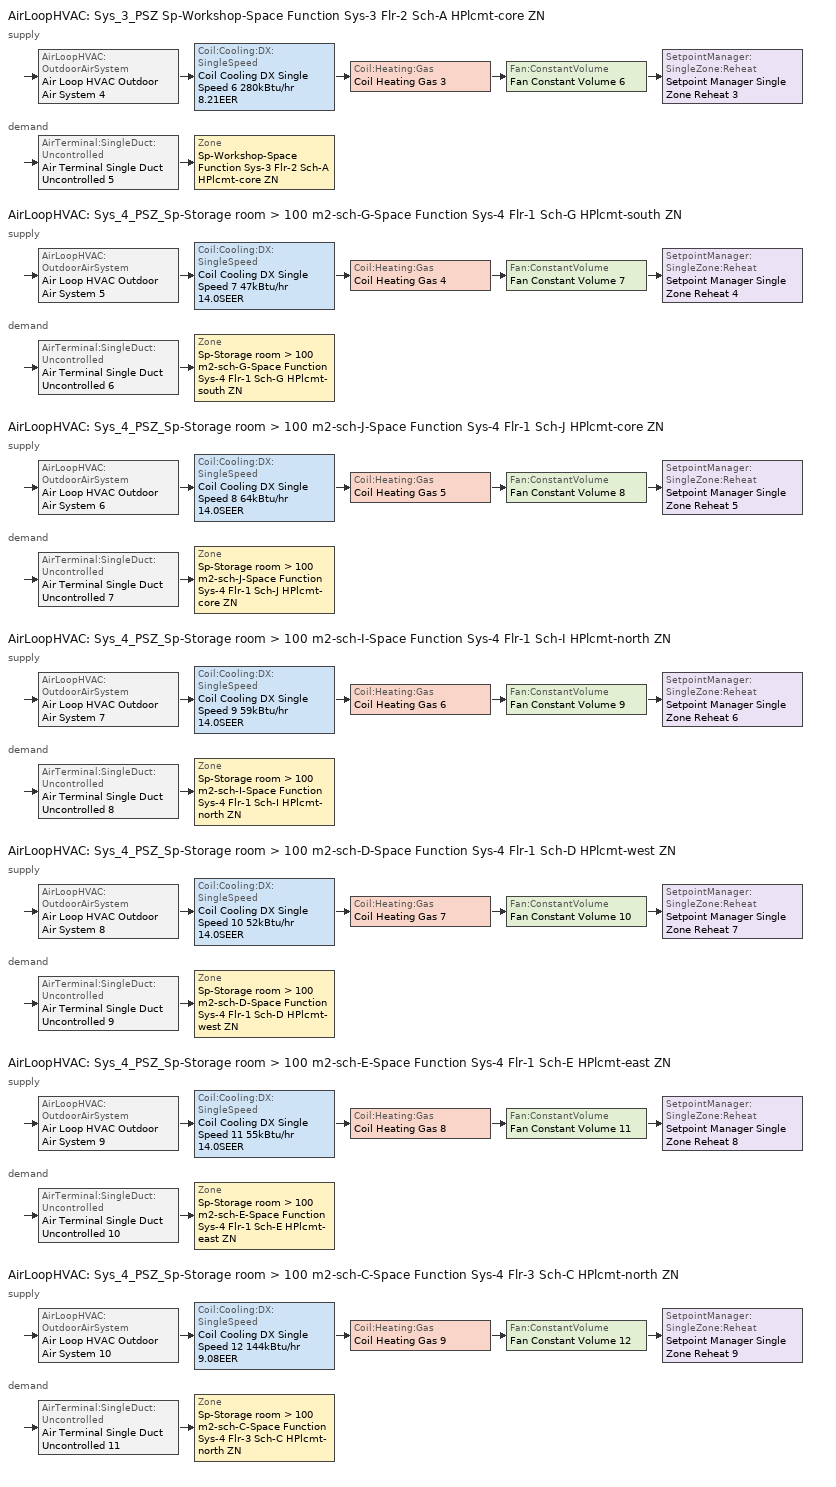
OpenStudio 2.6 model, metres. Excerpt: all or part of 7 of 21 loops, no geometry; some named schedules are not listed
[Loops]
AirLoopHVAC 'Sys_3_PSZ Sp-Workshop-Space Function Sys-3 Flr-2 Sch-A HPlcmt-core ZN'
 supply: AirLoopHVAC:OutdoorAirSystem 'Air Loop HVAC Outdoor Air System 4' > Coil:Cooling:DX:SingleSpeed 'Coil Cooling DX Single Speed 6 280kBtu/hr 8.21EER' > Coil:Heating:Gas 'Coil Heating Gas 3' > Fan:ConstantVolume 'Fan Constant Volume 6' > SetpointManager:SingleZone:Reheat 'Setpoint Manager Single Zone Reheat 3'
 demand: AirTerminal:SingleDuct:Uncontrolled 'Air Terminal Single Duct Uncontrolled 5' > Zone 'Sp-Workshop-Space Function Sys-3 Flr-2 Sch-A HPlcmt-core ZN'
AirLoopHVAC 'Sys_4_PSZ_Sp-Storage room > 100 m2-sch-G-Space Function Sys-4 Flr-1 Sch-G HPlcmt-south ZN'
 supply: AirLoopHVAC:OutdoorAirSystem 'Air Loop HVAC Outdoor Air System 5' > Coil:Cooling:DX:SingleSpeed 'Coil Cooling DX Single Speed 7 47kBtu/hr 14.0SEER' > Coil:Heating:Gas 'Coil Heating Gas 4' > Fan:ConstantVolume 'Fan Constant Volume 7' > SetpointManager:SingleZone:Reheat 'Setpoint Manager Single Zone Reheat 4'
 demand: AirTerminal:SingleDuct:Uncontrolled 'Air Terminal Single Duct Uncontrolled 6' > Zone 'Sp-Storage room > 100 m2-sch-G-Space Function Sys-4 Flr-1 Sch-G HPlcmt-south ZN'
AirLoopHVAC 'Sys_4_PSZ_Sp-Storage room > 100 m2-sch-J-Space Function Sys-4 Flr-1 Sch-J HPlcmt-core ZN'
 supply: AirLoopHVAC:OutdoorAirSystem 'Air Loop HVAC Outdoor Air System 6' > Coil:Cooling:DX:SingleSpeed 'Coil Cooling DX Single Speed 8 64kBtu/hr 14.0SEER' > Coil:Heating:Gas 'Coil Heating Gas 5' > Fan:ConstantVolume 'Fan Constant Volume 8' > SetpointManager:SingleZone:Reheat 'Setpoint Manager Single Zone Reheat 5'
 demand: AirTerminal:SingleDuct:Uncontrolled 'Air Terminal Single Duct Uncontrolled 7' > Zone 'Sp-Storage room > 100 m2-sch-J-Space Function Sys-4 Flr-1 Sch-J HPlcmt-core ZN'
AirLoopHVAC 'Sys_4_PSZ_Sp-Storage room > 100 m2-sch-I-Space Function Sys-4 Flr-1 Sch-I HPlcmt-north ZN'
 supply: AirLoopHVAC:OutdoorAirSystem 'Air Loop HVAC Outdoor Air System 7' > Coil:Cooling:DX:SingleSpeed 'Coil Cooling DX Single Speed 9 59kBtu/hr 14.0SEER' > Coil:Heating:Gas 'Coil Heating Gas 6' > Fan:ConstantVolume 'Fan Constant Volume 9' > SetpointManager:SingleZone:Reheat 'Setpoint Manager Single Zone Reheat 6'
 demand: AirTerminal:SingleDuct:Uncontrolled 'Air Terminal Single Duct Uncontrolled 8' > Zone 'Sp-Storage room > 100 m2-sch-I-Space Function Sys-4 Flr-1 Sch-I HPlcmt-north ZN'
AirLoopHVAC 'Sys_4_PSZ_Sp-Storage room > 100 m2-sch-D-Space Function Sys-4 Flr-1 Sch-D HPlcmt-west ZN'
 supply: AirLoopHVAC:OutdoorAirSystem 'Air Loop HVAC Outdoor Air System 8' > Coil:Cooling:DX:SingleSpeed 'Coil Cooling DX Single Speed 10 52kBtu/hr 14.0SEER' > Coil:Heating:Gas 'Coil Heating Gas 7' > Fan:ConstantVolume 'Fan Constant Volume 10' > SetpointManager:SingleZone:Reheat 'Setpoint Manager Single Zone Reheat 7'
 demand: AirTerminal:SingleDuct:Uncontrolled 'Air Terminal Single Duct Uncontrolled 9' > Zone 'Sp-Storage room > 100 m2-sch-D-Space Function Sys-4 Flr-1 Sch-D HPlcmt-west ZN'
AirLoopHVAC 'Sys_4_PSZ_Sp-Storage room > 100 m2-sch-E-Space Function Sys-4 Flr-1 Sch-E HPlcmt-east ZN'
 supply: AirLoopHVAC:OutdoorAirSystem 'Air Loop HVAC Outdoor Air System 9' > Coil:Cooling:DX:SingleSpeed 'Coil Cooling DX Single Speed 11 55kBtu/hr 14.0SEER' > Coil:Heating:Gas 'Coil Heating Gas 8' > Fan:ConstantVolume 'Fan Constant Volume 11' > SetpointManager:SingleZone:Reheat 'Setpoint Manager Single Zone Reheat 8'
 demand: AirTerminal:SingleDuct:Uncontrolled 'Air Terminal Single Duct Uncontrolled 10' > Zone 'Sp-Storage room > 100 m2-sch-E-Space Function Sys-4 Flr-1 Sch-E HPlcmt-east ZN'
AirLoopHVAC 'Sys_4_PSZ_Sp-Storage room > 100 m2-sch-C-Space Function Sys-4 Flr-3 Sch-C HPlcmt-north ZN'
 supply: AirLoopHVAC:OutdoorAirSystem 'Air Loop HVAC Outdoor Air System 10' > Coil:Cooling:DX:SingleSpeed 'Coil Cooling DX Single Speed 12 144kBtu/hr 9.08EER' > Coil:Heating:Gas 'Coil Heating Gas 9' > Fan:ConstantVolume 'Fan Constant Volume 12' > SetpointManager:SingleZone:Reheat 'Setpoint Manager Single Zone Reheat 9'
 demand: AirTerminal:SingleDuct:Uncontrolled 'Air Terminal Single Duct Uncontrolled 11' > Zone 'Sp-Storage room > 100 m2-sch-C-Space Function Sys-4 Flr-3 Sch-C HPlcmt-north ZN'
[Sizing:Zone] Zone Cooling Design Supply Air Temperature Input Method=SupplyAirTemperature; Zone Cooling Design Supply Air Temperature {C}=13; Zone Cooling Design Supply Air Temperature Difference {deltaC}=11.11; Zone Heating Design Supply Air Temperature Input Method=SupplyAirTemperature; Zone Heating Design Supply Air Temperature {C}=43; Zone Heating Design Supply Air Temperature Difference {deltaC}=11.11; Zone Cooling Design Supply Air Humidity Ratio {kg-H2O/kg-air}=0.0085; Zone Heating Design Supply Air Humidity Ratio {kg-H2O/kg-air}=0.008; Zone Heating Sizing Factor=1.3; Zone Cooling Sizing Factor=1.1; Cooling Design Air Flow Method=DesignDay; Heating Design Air Flow Method=DesignDay; Account for Dedicated Outdoor Air System=No; Dedicated Outdoor Air System Control Strategy=NeutralSupplyAir; Dedicated Outdoor Air Low Setpoint Temperature for Design {C}=autosize; Dedicated Outdoor Air High Setpoint Temperature for Design {C}=autosize
Sp-Workshop-Space Function Sys-3 Flr-2 Sch-A HPlcmt-core ZN; Sp-Storage room > 100 m2-sch-G-Space Function Sys-4 Flr-1 Sch-G HPlcmt-south ZN; Sp-Storage room > 100 m2-sch-J-Space Function Sys-4 Flr-1 Sch-J HPlcmt-core ZN; Sp-Storage room > 100 m2-sch-I-Space Function Sys-4 Flr-1 Sch-I HPlcmt-north ZN; Sp-Storage room > 100 m2-sch-D-Space Function Sys-4 Flr-1 Sch-D HPlcmt-west ZN; Sp-Storage room > 100 m2-sch-E-Space Function Sys-4 Flr-1 Sch-E HPlcmt-east ZN; Sp-Storage room > 100 m2-sch-C-Space Function Sys-4 Flr-3 Sch-C HPlcmt-north ZN
[Zone equipment]
Sp-Workshop-Space Function Sys-3 Flr-2 Sch-A HPlcmt-core ZN: Air Terminal Single Duct Uncontrolled 5, Zone HVAC Baseboard Convective Water 5
Sp-Storage room > 100 m2-sch-G-Space Function Sys-4 Flr-1 Sch-G HPlcmt-south ZN: Air Terminal Single Duct Uncontrolled 6, Zone HVAC Baseboard Convective Water 6
Sp-Storage room > 100 m2-sch-J-Space Function Sys-4 Flr-1 Sch-J HPlcmt-core ZN: Air Terminal Single Duct Uncontrolled 7, Zone HVAC Baseboard Convective Water 7
Sp-Storage room > 100 m2-sch-I-Space Function Sys-4 Flr-1 Sch-I HPlcmt-north ZN: Air Terminal Single Duct Uncontrolled 8, Zone HVAC Baseboard Convective Water 8
Sp-Storage room > 100 m2-sch-D-Space Function Sys-4 Flr-1 Sch-D HPlcmt-west ZN: Air Terminal Single Duct Uncontrolled 9, Zone HVAC Baseboard Convective Water 9
Sp-Storage room > 100 m2-sch-E-Space Function Sys-4 Flr-1 Sch-E HPlcmt-east ZN: Air Terminal Single Duct Uncontrolled 10, Zone HVAC Baseboard Convective Water 10
Sp-Storage room > 100 m2-sch-C-Space Function Sys-4 Flr-3 Sch-C HPlcmt-north ZN: Air Terminal Single Duct Uncontrolled 11, Zone HVAC Baseboard Convective Water 11
[AirLoopHVAC] Design Supply Air Flow Rate {m3/s}=AutoSize
Name | Availability Schedule
Sys_3_PSZ Sp-Workshop-Space Function Sys-3 Flr-2 Sch-A HPlcmt-core ZN | Sys_3_PSZ Sp-Workshop-Space Function Sys-3 Flr-2 Sch-A HPlcmt-core ZN Occ Sch
Sys_4_PSZ_Sp-Storage room > 100 m2-sch-G-Space Function Sys-4 Flr-1 Sch-G HPlcmt-south ZN | Sys_4_PSZ_Sp-Storage room > 100 m2-sch-G-Space Function Sys-4 Flr-1 Sch-G HPlcmt-south ZN Occ Sch
Sys_4_PSZ_Sp-Storage room > 100 m2-sch-J-Space Function Sys-4 Flr-1 Sch-J HPlcmt-core ZN | Sys_4_PSZ_Sp-Storage room > 100 m2-sch-J-Space Function Sys-4 Flr-1 Sch-J HPlcmt-core ZN Occ Sch
Sys_4_PSZ_Sp-Storage room > 100 m2-sch-I-Space Function Sys-4 Flr-1 Sch-I HPlcmt-north ZN | Sys_4_PSZ_Sp-Storage room > 100 m2-sch-I-Space Function Sys-4 Flr-1 Sch-I HPlcmt-north ZN Occ Sch
Sys_4_PSZ_Sp-Storage room > 100 m2-sch-D-Space Function Sys-4 Flr-1 Sch-D HPlcmt-west ZN | Sys_4_PSZ_Sp-Storage room > 100 m2-sch-D-Space Function Sys-4 Flr-1 Sch-D HPlcmt-west ZN Occ Sch
Sys_4_PSZ_Sp-Storage room > 100 m2-sch-E-Space Function Sys-4 Flr-1 Sch-E HPlcmt-east ZN | Sys_4_PSZ_Sp-Storage room > 100 m2-sch-E-Space Function Sys-4 Flr-1 Sch-E HPlcmt-east ZN Occ Sch
Sys_4_PSZ_Sp-Storage room > 100 m2-sch-C-Space Function Sys-4 Flr-3 Sch-C HPlcmt-north ZN | Sys_4_PSZ_Sp-Storage room > 100 m2-sch-C-Space Function Sys-4 Flr-3 Sch-C HPlcmt-north ZN Occ Sch
[Sizing:System] Type of Load to Size On=Sensible; Design Outdoor Air Flow Rate {m3/s}=Autosize; Minimum System Air Flow Ratio=1; Preheat Design Temperature {C}=7; Preheat Design Humidity Ratio {kg-H2O/kg-Air}=0.008; Precool Design Temperature {C}=13; Precool Design Humidity Ratio {kg-H2O/kg-Air}=0.008; Central Cooling Design Supply Air Temperature {C}=13; Central Heating Design Supply Air Temperature {C}=43; Sizing Option=NonCoincident; 100% Outdoor Air in Cooling=No; 100% Outdoor Air in Heating=No; Central Cooling Design Supply Air Humidity Ratio {kg-H2O/kg-Air}=0.0085; Central Heating Design Supply Air Humidity Ratio {kg-H2O/kg-Air}=0.008; Cooling Design Air Flow Method=DesignDay; Cooling Design Air Flow Rate {m3/s}=0; Heating Design Air Flow Method=DesignDay; Heating Design Air Flow Rate {m3/s}=0; System Outdoor Air Method=ZoneSum; Zone Maximum Outdoor Air Fraction=1; Cooling Supply Air Flow Rate Per Floor Area {m3/s-m2}=0.00996765; Cooling Fraction of Autosized Cooling Supply Air Flow Rate=1; Cooling Supply Air Flow Rate Per Unit Cooling Capacity {m3/s-W}=3.94755e-05; Heating Supply Air Flow Rate Per Floor Area {m3/s-m2}=0.00996765; Heating Fraction of Autosized Heating Supply Air Flow Rate=1; Heating Fraction of Autosized Cooling Supply Air Flow Rate=1; Heating Supply Air Flow Rate Per Unit Heating Capacity {m3/s-W}=3.15882e-05; Cooling Design Capacity Method=CoolingDesignCapacity; Cooling Design Capacity {W}=autosize; Cooling Design Capacity Per Floor Area {W/m2}=234.7; Fraction of Autosized Cooling Design Capacity=1; Heating Design Capacity Method=HeatingDesignCapacity; Heating Design Capacity {W}=autosize; Heating Design Capacity Per Floor Area {W/m2}=157; Fraction of Autosized Heating Design Capacity=1; Central Cooling Capacity Control Method=OnOff
Sys_3_PSZ Sp-Workshop-Space Function Sys-3 Flr-2 Sch-A HPlcmt-core ZN; Sys_4_PSZ_Sp-Storage room > 100 m2-sch-G-Space Function Sys-4 Flr-1 Sch-G HPlcmt-south ZN; Sys_4_PSZ_Sp-Storage room > 100 m2-sch-J-Space Function Sys-4 Flr-1 Sch-J HPlcmt-core ZN; Sys_4_PSZ_Sp-Storage room > 100 m2-sch-I-Space Function Sys-4 Flr-1 Sch-I HPlcmt-north ZN; Sys_4_PSZ_Sp-Storage room > 100 m2-sch-D-Space Function Sys-4 Flr-1 Sch-D HPlcmt-west ZN; Sys_4_PSZ_Sp-Storage room > 100 m2-sch-E-Space Function Sys-4 Flr-1 Sch-E HPlcmt-east ZN; Sys_4_PSZ_Sp-Storage room > 100 m2-sch-C-Space Function Sys-4 Flr-3 Sch-C HPlcmt-north ZN
[Fan:ConstantVolume] Availability Schedule=Always On Discrete; Fan Efficiency=0.39975; Pressure Rise {Pa}=640; Maximum Flow Rate {m3/s}=AutoSize; Motor Efficiency=0.615
Fan Constant Volume 6; Fan Constant Volume 7; Fan Constant Volume 8; Fan Constant Volume 9; Fan Constant Volume 10; Fan Constant Volume 11; Fan Constant Volume 12
[Coil:Cooling:DX:SingleSpeed] Availability Schedule=Always On Discrete; Rated Total Cooling Capacity {W}=autosize; Rated Sensible Heat Ratio=autosize; Rated Air Flow Rate {m3/s}=autosize; Rated Evaporator Fan Power Per Volume Flow Rate {W/(m3/s)}=773.3; Total Cooling Capacity Function of Temperature Curve=DXCOOL-NECB2011-REF-CAPFT; Total Cooling Capacity Function of Flow Fraction Curve=DXCOOL-NECB2011-REF-CAPFFLOW; Energy Input Ratio Function of Temperature Curve=DXCOOL-NECB2011-REF-COOLEIRFT; Energy Input Ratio Function of Flow Fraction Curve=DXCOOL-NECB2011-REF-COOLEIRFFLOW; Part Load Fraction Correlation Curve=DXCOOL-NECB2011-REF-COOLPLFFPLR; Condenser Type=AirCooled; Evaporative Condenser Effectiveness=0; Evaporative Condenser Air Flow Rate {m3/s}=Autosize; Evaporative Condenser Pump Rated Power Consumption {W}=Autosize; Crankcase Heater Capacity {W}=0; Maximum Outdoor Dry-Bulb Temperature for Crankcase Heater Operation {C}=0; Basin Heater Capacity {W/K}=0; Basin Heater Setpoint Temperature {C}=10
Name | Rated COP {W/W}
Coil Cooling DX Single Speed 6 280kBtu/hr 8.21EER | 2.95517
Coil Cooling DX Single Speed 7 47kBtu/hr 14.0SEER; Coil Cooling DX Single Speed 8 64kBtu/hr 14.0SEER; Coil Cooling DX Single Speed 9 59kBtu/hr 14.0SEER; Coil Cooling DX Single Speed 10 52kBtu/hr 14.0SEER; Coil Cooling DX Single Speed 11 55kBtu/hr 14.0SEER | 3.8248
Coil Cooling DX Single Speed 12 144kBtu/hr 9.08EER | 3.17121
[Controller:OutdoorAir] Minimum Outdoor Air Flow Rate {m3/s}=autosize; Maximum Outdoor Air Flow Rate {m3/s}=Autosize; Economizer Control Action Type=ModulateFlow; Lockout Type=NoLockout; Minimum Limit Type=FixedMinimum; High Humidity Control=No
Name | Economizer Control Type | Minimum Outdoor Air Schedule | Controller Mechanical Ventilation | Heat Recovery Bypass Control Type | Economizer Maximum Limit Dry-Bulb Temperature {C} | Economizer Maximum Limit Enthalpy {J/kg} | Economizer Minimum Limit Dry-Bulb Temperature {C}
Controller Outdoor Air 4 | DifferentialEnthalpy | Sys_3_PSZ Sp-Workshop-Space Function Sys-3 Flr-2 Sch-A HPlcmt-core ZN Occ Sch | Controller Mechanical Ventilation 4 | BypassWhenOAFlowGreaterThanMinimum
Controller Outdoor Air 5 | NoEconomizer | Sys_4_PSZ_Sp-Storage room > 100 m2-sch-G-Space Function Sys-4 Flr-1 Sch-G HPlcmt-south ZN Occ Sch | Controller Mechanical Ventilation 5 | BypassWhenWithinEconomizerLimits | 28 | 64000 | -100
Controller Outdoor Air 6 | NoEconomizer | Sys_4_PSZ_Sp-Storage room > 100 m2-sch-J-Space Function Sys-4 Flr-1 Sch-J HPlcmt-core ZN Occ Sch | Controller Mechanical Ventilation 6 | BypassWhenWithinEconomizerLimits | 28 | 64000 | -100
Controller Outdoor Air 7 | NoEconomizer | Sys_4_PSZ_Sp-Storage room > 100 m2-sch-I-Space Function Sys-4 Flr-1 Sch-I HPlcmt-north ZN Occ Sch | Controller Mechanical Ventilation 7 | BypassWhenWithinEconomizerLimits | 28 | 64000 | -100
Controller Outdoor Air 8 | NoEconomizer | Sys_4_PSZ_Sp-Storage room > 100 m2-sch-D-Space Function Sys-4 Flr-1 Sch-D HPlcmt-west ZN Occ Sch | Controller Mechanical Ventilation 8 | BypassWhenWithinEconomizerLimits | 28 | 64000 | -100
Controller Outdoor Air 9 | NoEconomizer | Sys_4_PSZ_Sp-Storage room > 100 m2-sch-E-Space Function Sys-4 Flr-1 Sch-E HPlcmt-east ZN Occ Sch | Controller Mechanical Ventilation 9 | BypassWhenWithinEconomizerLimits | 28 | 64000 | -100
Controller Outdoor Air 10 | DifferentialEnthalpy | Sys_4_PSZ_Sp-Storage room > 100 m2-sch-C-Space Function Sys-4 Flr-3 Sch-C HPlcmt-north ZN Occ Sch | Controller Mechanical Ventilation 10 | BypassWhenWithinEconomizerLimits
[Controller:MechanicalVentilation] Availability Schedule=Always On Discrete; System Outdoor Air Method=ZoneSum
Controller Mechanical Ventilation 4; Controller Mechanical Ventilation 5; Controller Mechanical Ventilation 6; Controller Mechanical Ventilation 7; Controller Mechanical Ventilation 8; Controller Mechanical Ventilation 9; Controller Mechanical Ventilation 10
[AirLoopHVAC:OutdoorAirSystem]
Name | Controller
Air Loop HVAC Outdoor Air System 4 | Controller Outdoor Air 4
Air Loop HVAC Outdoor Air System 5 | Controller Outdoor Air 5
Air Loop HVAC Outdoor Air System 6 | Controller Outdoor Air 6
Air Loop HVAC Outdoor Air System 7 | Controller Outdoor Air 7
Air Loop HVAC Outdoor Air System 8 | Controller Outdoor Air 8
Air Loop HVAC Outdoor Air System 9 | Controller Outdoor Air 9
Air Loop HVAC Outdoor Air System 10 | Controller Outdoor Air 10
[AirTerminal:SingleDuct:Uncontrolled] Availability Schedule=Always On Discrete; Maximum Air Flow Rate {m3/s}=AutoSize
Air Terminal Single Duct Uncontrolled 5; Air Terminal Single Duct Uncontrolled 6; Air Terminal Single Duct Uncontrolled 7; Air Terminal Single Duct Uncontrolled 8; Air Terminal Single Duct Uncontrolled 9; Air Terminal Single Duct Uncontrolled 10; Air Terminal Single Duct Uncontrolled 11
[Coil:Heating:Gas] Availability Schedule=Always On Discrete; Nominal Capacity {W}=AutoSize; Parasitic Electric Load {W}=0; Part Load Fraction Correlation Curve=FURNACE-EFFPLR-NECB2011; Parasitic Gas Load {W}=0
Name | Gas Burner Efficiency
Coil Heating Gas 3; Coil Heating Gas 5; Coil Heating Gas 6; Coil Heating Gas 7; Coil Heating Gas 8; Coil Heating Gas 9 | 0.81
Coil Heating Gas 4 | 0.924
[SetpointManager:SingleZone:Reheat] Minimum Supply Air Temperature {C}=13; Maximum Supply Air Temperature {C}=43
Name | Control Zone
Setpoint Manager Single Zone Reheat 3 | Sp-Workshop-Space Function Sys-3 Flr-2 Sch-A HPlcmt-core ZN
Setpoint Manager Single Zone Reheat 4 | Sp-Storage room > 100 m2-sch-G-Space Function Sys-4 Flr-1 Sch-G HPlcmt-south ZN
Setpoint Manager Single Zone Reheat 5 | Sp-Storage room > 100 m2-sch-J-Space Function Sys-4 Flr-1 Sch-J HPlcmt-core ZN
Setpoint Manager Single Zone Reheat 6 | Sp-Storage room > 100 m2-sch-I-Space Function Sys-4 Flr-1 Sch-I HPlcmt-north ZN
Setpoint Manager Single Zone Reheat 7 | Sp-Storage room > 100 m2-sch-D-Space Function Sys-4 Flr-1 Sch-D HPlcmt-west ZN
Setpoint Manager Single Zone Reheat 8 | Sp-Storage room > 100 m2-sch-E-Space Function Sys-4 Flr-1 Sch-E HPlcmt-east ZN
Setpoint Manager Single Zone Reheat 9 | Sp-Storage room > 100 m2-sch-C-Space Function Sys-4 Flr-3 Sch-C HPlcmt-north ZN
[Schedule:Ruleset]
Name | Default Day Schedule | Summer Design Day Schedule | Winter Design Day Schedule
Sys_3_PSZ Sp-Workshop-Space Function Sys-3 Flr-2 Sch-A HPlcmt-core ZN Occ Sch | Sys_3_PSZ Sp-Workshop-Space Function Sys-3 Flr-2 Sch-A HPlcmt-core ZN Occ Sch Default | Sys_3_PSZ Sp-Workshop-Space Function Sys-3 Flr-2 Sch-A HPlcmt-core ZN Occ Sch Summer Design Day | Sys_3_PSZ Sp-Workshop-Space Function Sys-3 Flr-2 Sch-A HPlcmt-core ZN Occ Sch Winter Design Day
Sys_4_PSZ_Sp-Storage room > 100 m2-sch-C-Space Function Sys-4 Flr-3 Sch-C HPlcmt-north ZN Occ Sch | Sys_4_PSZ_Sp-Storage room > 100 m2-sch-C-Space Function Sys-4 Flr-3 Sch-C HPlcmt-north ZN Occ Sch Default | Sys_4_PSZ_Sp-Storage room > 100 m2-sch-C-Space Function Sys-4 Flr-3 Sch-C HPlcmt-north ZN Occ Sch Summer Design Day | Sys_4_PSZ_Sp-Storage room > 100 m2-sch-C-Space Function Sys-4 Flr-3 Sch-C HPlcmt-north ZN Occ Sch Winter Design Day
Sys_4_PSZ_Sp-Storage room > 100 m2-sch-D-Space Function Sys-4 Flr-1 Sch-D HPlcmt-west ZN Occ Sch | Sys_4_PSZ_Sp-Storage room > 100 m2-sch-D-Space Function Sys-4 Flr-1 Sch-D HPlcmt-west ZN Occ Sch Default | Sys_4_PSZ_Sp-Storage room > 100 m2-sch-D-Space Function Sys-4 Flr-1 Sch-D HPlcmt-west ZN Occ Sch Summer Design Day | Sys_4_PSZ_Sp-Storage room > 100 m2-sch-D-Space Function Sys-4 Flr-1 Sch-D HPlcmt-west ZN Occ Sch Winter Design Day
Sys_4_PSZ_Sp-Storage room > 100 m2-sch-E-Space Function Sys-4 Flr-1 Sch-E HPlcmt-east ZN Occ Sch | Sys_4_PSZ_Sp-Storage room > 100 m2-sch-E-Space Function Sys-4 Flr-1 Sch-E HPlcmt-east ZN Occ Sch Default | Sys_4_PSZ_Sp-Storage room > 100 m2-sch-E-Space Function Sys-4 Flr-1 Sch-E HPlcmt-east ZN Occ Sch Summer Design Day | Sys_4_PSZ_Sp-Storage room > 100 m2-sch-E-Space Function Sys-4 Flr-1 Sch-E HPlcmt-east ZN Occ Sch Winter Design Day
Sys_4_PSZ_Sp-Storage room > 100 m2-sch-G-Space Function Sys-4 Flr-1 Sch-G HPlcmt-south ZN Occ Sch | Sys_4_PSZ_Sp-Storage room > 100 m2-sch-G-Space Function Sys-4 Flr-1 Sch-G HPlcmt-south ZN Occ Sch Default | Sys_4_PSZ_Sp-Storage room > 100 m2-sch-G-Space Function Sys-4 Flr-1 Sch-G HPlcmt-south ZN Occ Sch Summer Design Day | Sys_4_PSZ_Sp-Storage room > 100 m2-sch-G-Space Function Sys-4 Flr-1 Sch-G HPlcmt-south ZN Occ Sch Winter Design Day
Sys_4_PSZ_Sp-Storage room > 100 m2-sch-I-Space Function Sys-4 Flr-1 Sch-I HPlcmt-north ZN Occ Sch | Sys_4_PSZ_Sp-Storage room > 100 m2-sch-I-Space Function Sys-4 Flr-1 Sch-I HPlcmt-north ZN Occ Sch Default | Sys_4_PSZ_Sp-Storage room > 100 m2-sch-I-Space Function Sys-4 Flr-1 Sch-I HPlcmt-north ZN Occ Sch Summer Design Day | Sys_4_PSZ_Sp-Storage room > 100 m2-sch-I-Space Function Sys-4 Flr-1 Sch-I HPlcmt-north ZN Occ Sch Winter Design Day
Sys_4_PSZ_Sp-Storage room > 100 m2-sch-J-Space Function Sys-4 Flr-1 Sch-J HPlcmt-core ZN Occ Sch | Sys_4_PSZ_Sp-Storage room > 100 m2-sch-J-Space Function Sys-4 Flr-1 Sch-J HPlcmt-core ZN Occ Sch Default | Sys_4_PSZ_Sp-Storage room > 100 m2-sch-J-Space Function Sys-4 Flr-1 Sch-J HPlcmt-core ZN Occ Sch Summer Design Day | Sys_4_PSZ_Sp-Storage room > 100 m2-sch-J-Space Function Sys-4 Flr-1 Sch-J HPlcmt-core ZN Occ Sch Winter Design Day
[Schedule:Day]
Sys_3_PSZ Sp-Workshop-Space Function Sys-3 Flr-2 Sch-A HPlcmt-core ZN Occ Sch Default; Sys_3_PSZ Sp-Workshop-Space Function Sys-3 Flr-2 Sch-A HPlcmt-core ZN Occ Sch Winter Design Day; Sys_3_PSZ Sp-Workshop-Space Function Sys-3 Flr-2 Sch-A HPlcmt-core ZN Occ Sch Summer Design Day: 24, 0, 1
[Schedule:Constant]
Always On Discrete: Value=1
[Curve:Biquadratic] Minimum Value of x=13; Maximum Value of x=24; Minimum Value of y=24; Maximum Value of y=46
Name | Coefficient1 Constant | Coefficient2 x | Coefficient3 x**2 | Coefficient4 y | Coefficient5 y**2 | Coefficient6 x*y
DXCOOL-NECB2011-REF-CAPFT | 0.867905 | 0.0142459 | 0.00055436 | -0.0075575 | 3.3e-05 | -0.0001918
DXCOOL-NECB2011-REF-COOLEIRFT | 0.116936 | 0.0284933 | -0.0004112 | 0.0214108 | 0.00016103 | -0.0006791
[Curve:Quadratic] Coefficient1 Constant=1; Coefficient2 x=0; Coefficient3 x**2=0; Minimum Value of x=0; Maximum Value of x=1
DXCOOL-NECB2011-REF-CAPFFLOW; DXCOOL-NECB2011-REF-COOLEIRFFLOW
[Curve:Cubic] Maximum Value of x=1
Name | Coefficient1 Constant | Coefficient2 x | Coefficient3 x**2 | Coefficient4 x**3 | Minimum Value of x
DXCOOL-NECB2011-REF-COOLPLFFPLR | 0.0277 | 4.9151 | -8.184 | 4.2702 | 0.7
FURNACE-EFFPLR-NECB2011 | 0.7277 | 1.0667 | -1.5174 | 0.7282 | 0
